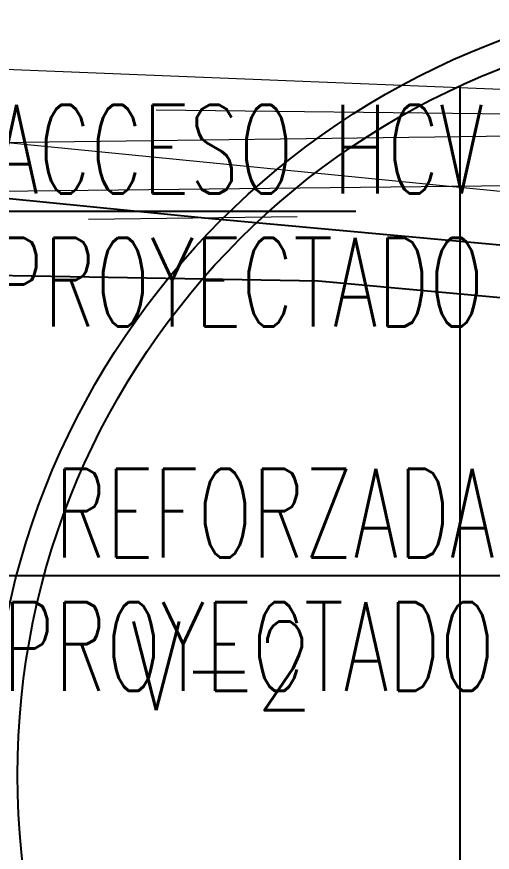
# Model space of a CAD drawing. Extents: x 350769 to 354978, y 6304672 to 6307963.
# Drawn here: x 352321.38 to 352326.73, y 6305681.57 to 6305690.99 of the extents above; entities that cross this region are included whole.
import ezdxf
from ezdxf import colors
from ezdxf.entities.mleader import LeaderData, LeaderLine
from ezdxf.math import Vec2, Vec3

# ---------------------------------------------------------------- set-up
doc = ezdxf.new("R2010")
doc.units = 0
doc.linetypes.add('CONTINUOS', pattern=[0])
doc.linetypes.add('PHANTOM', pattern=[23.500000000000004, 11.75, -2.35, 2.35, -2.35, 2.35, -2.35])
doc.layers.get('0').update_dxf_attribs({"linetype": 'CONTINUOUS'})
for name, color, linetype in [('02_Geo ext_Geometria', 2, 'CONTINUOUS'), ('03_Pav ext_Txt', 2, 'CONTINUOS'), ('1-CANAL', 150, 'PHANTOM'), ('3-CANAL_FDO', 4, 'CONTINUOUS'), ('C-TOPO-MAJR', 9, 'CONTINUOUS'), ('C-TOPO-MINR', 8, 'CONTINUOUS')]:
    doc.layers.add(name, color=color, linetype=linetype)
doc.layers.add('0_ASD_TOPOGRAFIA_ELEMENTOS', color=7, linetype='CONTINUOS', lineweight=5, true_color=0xbdbdbd)
doc.styles.add('ROMANS', font='romans.shx', dxfattribs={"width": 0.65})

# ---------------------------------------------------------------- blocks, each defined once
blk = doc.blocks.new('_Dot')
at = {"color": 0, "linetype": 'ByBlock', "lineweight": -2}
blk.add_line((-0.5, 0), (-1, 0), dxfattribs=at)
at = {"color": 0, "linetype": 'ByBlock', "const_width": 0.5}
blk.add_lwpolyline([(-0.25, 0, 1), (0.25, 0, 1)], format="xyb", close=True, dxfattribs=at)
blk = doc.blocks.new('TOPOGRAFIA')
at = {"layer": '1-CANAL', "color": 9, "lineweight": 0, "true_color": 0xbdbdbd, "flags": 128}
blk.add_lwpolyline([(390567.7874313023, 6302629.726968976), (390568.7933053895, 6302640.353335585), (390569.5032077534, 6302651.739498049), (390570.0332008278, 6302661.87335957), (390570.3404330171, 6302672.527824193), (390570.9200001349, 6302683.642022093), (390571.384708163, 6302692.93981492), (390572.2061159554, 6302702.089924714), (390572.4911869941, 6302712.167668533), (390573.1779492759, 6302721.781975037), (390573.7393864989, 6302732.321388364), (390574.4299854904, 6302741.484577057), (390575.2318416465, 6302752.552239127), (390575.3033121274, 6302758.185814543), (390573.0718522092, 6302758.74132029), (390565.7306851263, 6302762.630388798), (390558.7736197595, 6302762.051794397), (390549.0972438263, 6302759.460128947), (390540.0564672482, 6302756.523326629), (390530.9565013482, 6302754.645597783), (390519.8370799266, 6302751.495777589), (390509.6309874514, 6302748.296447442), (390499.7658168014, 6302744.711654834), (390490.2838859749, 6302741.390809639), (390477.5892842489, 6302736.730812964), (390469.6975374671, 6302733.786763078), (390460.922840216, 6302731.04175959), (390452.3741603993, 6302728.107143023), (390438.3112020066, 6302722.868802995), (390431.421505773, 6302718.408649321), (390419.910031545, 6302710.976514963), (390412.1170090893, 6302707.006767993), (390402.1056951403, 6302701.336033119), (390395.1174877917, 6302696.907447786), (390381.3164958543, 6302693.365161583), (390369.8657504217, 6302691.897814984), (390358.9765223805, 6302690.521562948), (390351.0031557964, 6302689.869098149), (390338.8414098619, 6302688.974114449), (390330.3867591236, 6302688.811354215), (390318.2927097257, 6302688.652388299), (390310.613291328, 6302688.120270764), (390310.0966855077, 6302689.408636947), (390318.1340116923, 6302689.995077741), (390330.169367404, 6302689.858938504), (390338.5919291744, 6302690.268239398), (390350.9108952207, 6302691.364751847), (390358.4407624329, 6302692.05226386), (390369.6017145591, 6302693.031150796), (390381.4940860869, 6302694.408472998), (390394.4537224108, 6302697.80910211), (390401.4405788163, 6302702.026682289), (390411.5171579461, 6302708.091430432), (390419.4322256915, 6302711.748199851), (390430.8220329043, 6302719.202269052), (390437.8233826728, 6302723.765662681), (390451.8779620916, 6302729.106148648), (390460.5971269256, 6302731.881037763), (390469.27789955, 6302734.631533471), (390477.2184978019, 6302737.628814306), (390489.9281447073, 6302742.228564467), (390499.3824119762, 6302745.507843718), (390509.311526916, 6302749.088620381), (390519.6202899409, 6302752.392333278), (390530.7225388255, 6302755.531424819), (390539.6539100038, 6302757.750874046), (390548.7099535126, 6302760.57842015), (390558.8510331797, 6302763.210711202), (390565.6364366974, 6302763.686018578), (390573.6013963479, 6302759.590018119), (390575.3387790531, 6302759.411405869), (390576.0819090702, 6302766.592510435), (390577.196, 6302775.886), (390577.943, 6302782.884), (390578.269, 6302790.103999999), (390579.967, 6302802.039), (390581.351, 6302810.062999999)], dxfattribs=at)
at = {"layer": '3-CANAL_FDO', "color": 9, "lineweight": 0, "true_color": 0xbdbdbd}
for points in [[(390539.9669453813, 6302757.246839472), (390530.8931815046, 6302755.255680233), (390519.7379387337, 6302752.054422399), (390509.5382901434, 6302748.882993441), (390499.4515921281, 6302745.329722673), (390490.0518097623, 6302742.017574055), (390477.3890763914, 6302737.28606229), (390469.4585409681, 6302734.355630087), (390460.8217469155, 6302731.603435782), (390452.0988043372, 6302728.779600486), (390438.1045519725, 6302723.58517494), (390431.0058174339, 6302718.998324828), (390419.7090932052, 6302711.48577009), (390411.5880502969, 6302707.706256089), (390401.6531214884, 6302701.807279434), (390394.6559481735, 6302697.506852642), (390381.6264312674, 6302694.051326316), (390369.77499048, 6302692.6063456), (390358.7536390098, 6302691.538230546), (390350.7969214902, 6302690.926506495), (390338.6541555718, 6302689.841197393), (390330.1536217942, 6302689.686166759), (390318.2747040863, 6302689.533785372), (390310.5033449296, 6302689.006128421)], [(390310.4686635279, 6302688.648634085), (390318.5221918582, 6302688.995787414), (390330.1737094285, 6302689.124776977), (390338.6399803791, 6302689.578389355), (390350.8962997452, 6302690.256843922), (390358.7202427536, 6302691.135710125), (390369.8714025814, 6302692.127754223), (390381.8171672742, 6302693.844271308), (390394.8729015145, 6302697.12435918), (390401.9070565613, 6302701.675230281), (390411.8353809763, 6302707.3472832), (390419.8658323607, 6302711.153239133), (390431.2165821096, 6302718.729944033), (390438.2534651091, 6302723.074745828), (390452.199739976, 6302728.333941427), (390460.8778005276, 6302731.291506314), (390469.5381945526, 6302734.01832265), (390477.4522720414, 6302736.983020527), (390490.2880618591, 6302741.59076854), (390499.5503868067, 6302745.064120317), (390509.6626692314, 6302748.653989417), (390519.8240214617, 6302751.87003215), (390530.9729621295, 6302754.926371789), (390540.1315247274, 6302756.904182736)]]:
    blk.add_lwpolyline(points, dxfattribs=at)
at = {"layer": 'C-TOPO-MAJR', "color": 9, "linetype": 'Continuous', "lineweight": 0, "true_color": 0xbdbdbd, "elevation": 677.5}
blk.add_lwpolyline([(390364.6587970041, 6302695.179238387), (390351.5248157467, 6302693.455523516), (390349.2577387139, 6302692.875862153), (390339.0051221301, 6302690.976877496), (390337.9999645898, 6302690.68194405), (390330.1863296614, 6302690.033895419), (390319.1934225944, 6302690.479104816), (390317.5981415107, 6302690.085548171), (390312.9671594063, 6302689.618080352), (390310.2258372888, 6302689.08654572), (390310.2314276177, 6302688.341883719), (390310.6420812096, 6302688.028460566), (390311.6510508954, 6302688.192178624), (390318.1476145402, 6302689.879990106), (390329.1434457792, 6302688.795012123), (390330.3143467315, 6302688.687629022), (390337.5373526689, 6302688.769405445), (390339.6385193389, 6302688.933266892), (390350.0379988934, 6302689.703589551), (390351.7942760698, 6302689.557878782), (390358.3281907625, 6302689.860908717)], dxfattribs=at)
at = {"layer": 'C-TOPO-MINR', "color": 9, "linetype": 'Continuous', "lineweight": -3, "true_color": 0xbdbdbd}
for points, elevation in [([(390354.2665264523, 6302688.585319204), (390347.0218830993, 6302689.186376129), (390341.9829600162, 6302688.813127005), (390333.7018913759, 6302688.167320128), (390329.9851990003, 6302688.125240996), (390323.492020992, 6302688.720729104), (390318.2231851901, 6302689.240614388), (390315.1102484436, 6302688.431871386), (390310.738046472, 6302687.722426467), (390308.9585475733, 6302689.080593465), (390308.954282202, 6302689.648763966), (390310.6818735265, 6302690.190523754), (390314.6210842189, 6302690.588161703), (390325.0790379897, 6302693.168144155), (390330.469036256, 6302692.949850863), (390334.3001865114, 6302693.267599478), (390341.5875786783, 6302695.405866955), (390345.6639202115, 6302696.160884952), (390352.8594255766, 6302698.000679712), (390356.9354887254, 6302698.535625706)], 677), ([(390329.6560512691, 6302687.562852972), (390324.7747628835, 6302688.010514992), (390317.8814441299, 6302688.129399014), (390315.8115955174, 6302688.224068122), (390310.8340117343, 6302687.416392368), (390307.685667529, 6302689.819303212), (390307.6849448249, 6302689.915571303), (390311.3320820656, 6302691.059286411), (390311.6440269271, 6302691.090775236), (390324.8102419355, 6302694.338887096), (390311.7381498856, 6302691.353477117), (390314.4941828839, 6302698.095793669), (390316.5562861991, 6302705.108257919), (390317.5510325203, 6302705.727926829), (390317.4247307692, 6302706.559699633), (390315.3881304347, 6302713.151130434), (390311.9718790322, 6302709.742145161), (390306.4111666667, 6302707.535696969), (390302.8802820513, 6302706.517478633), (390300.5870909091, 6302706.935581818), (390300.0930834697, 6302715.289409165)], 676.5)]:
    blk.add_lwpolyline(points, dxfattribs=dict(at, elevation=elevation))

msp = doc.modelspace()

# ---------------------------------------------------------------- linework, layer by layer
at = {"layer": '02_Geo ext_Geometria'}
msp.add_lwpolyline([(352326.3688162903, 6305690.209477472), (352326.3688162903, 6305674.667947338)], dxfattribs=at)
for radius in [8.850000000031127, 8.550000000031126]:
    msp.add_circle((352329.9350061715, 6305682.438712405), radius, dxfattribs=at)

# ---------------------------------------------------------------- texts
at = {"layer": '02_Geo ext_Geometria', "style": 'ROMANS', "width": 0.75}
msp.add_text('V-2', height=0.9999999999999998, dxfattribs=at).set_placement((352322.6578817219, 6305683.169117657))

# ---------------------------------------------------------------- leaders
at = {"layer": '03_Pav ext_Txt'}
ml = msp.add_multileader_mtext('Standard', dxfattribs=at)
ml.set_content('{\\C256;VEREDA HC REFORZADA\\PPROYECTADO}', color=2, style='ROMANS')
ml.set_leader_properties(color=7)
ml.set_arrow_properties(name='DOT')
ml.build(insert=Vec2(0, 0))
ml.multileader.update_dxf_attribs({"text_left_attachment_type": 6, "text_right_attachment_type": 6, "dogleg_length": 0.4164050059420628, "arrow_head_size": 0.5})
ctx = ml.context
ctx.base_point, ctx.char_height, ctx.arrow_head_size, ctx.landing_gap_size, ctx.plane_origin, ctx.plane_x_axis, ctx.plane_y_axis = Vec3(352319.793657146, 6305694.2849932, 2.61094697725156e-08), 1, 0.5, 0.05000000250530529, Vec3(352342.1752151444, 6305728.333704494, 1.122109507579188e-07), Vec3(1, 0, 5.672434878555774e-09), Vec3(6.806587941347077e-18, 1, -1.199941134111365e-09)
ctx.left_attachment, ctx.right_attachment, ctx.text_align_type = 6, 6, 2
notes = []
notes.append((ctx, [(0, (1, 1, 0), (352319.393689145, 6305694.2849932, 2.384067733364802e-08), (1, 0, 5.672434878555774e-09), 0.3999680009451639, [(0, [(352315.550720231, 6305689.842091137, 7.372891461697318e-09)], 0, [])])]))
ctx.mtext.insert, ctx.mtext.text_direction, ctx.mtext.width, ctx.mtext.alignment, ctx.mtext.line_spacing_factor, ctx.mtext.line_spacing_style, ctx.mtext.flow_direction, ctx.mtext.extrusion = Vec3(352326.7008000056, 6305695.4849932, 6.384985847981765e-08), Vec3(1, 0, 5.672434878555774e-09), 10.17368098323086, 3, 0.8999999999999998, 2, 5, Vec3(-5.672434878555774e-09, 1.19994113411135e-09, 1)
ml = msp.add_multileader_mtext('Standard', dxfattribs=at)
ml.set_content('{\\C256;ACCESO HCV\\PPROYECTADO}', color=2, style='ROMANS')
ml.set_leader_properties(color=7)
ml.set_arrow_properties(name='DOT')
ml.build(insert=Vec2(0, 0))
ml.multileader.update_dxf_attribs({"text_left_attachment_type": 6, "text_right_attachment_type": 6, "dogleg_length": 0.4164050059420628, "arrow_head_size": 0.5})
ctx = ml.context
ctx.base_point, ctx.char_height, ctx.arrow_head_size, ctx.landing_gap_size, ctx.plane_origin, ctx.plane_x_axis, ctx.plane_y_axis = Vec3(352319.4098419759, 6305688.796645231, 2.711042104358198e-08), 1, 0.5, 0.05000000250530529, Vec3(352341.8209249655, 6305723.819095843, 1.122109507579188e-07), Vec3(1, 0, 5.672434878555774e-09), Vec3(6.806587941347077e-18, 1, -1.199941134111365e-09)
ctx.left_attachment, ctx.right_attachment, ctx.text_align_type = 6, 6, 2
notes.append((ctx, [(0, (1, 1, 0), (352319.009873975, 6305688.796645231, 2.484162860471441e-08), (1, 0, 5.672434878555774e-09), 0.3999680009451639, [(0, [(352315.1964300521, 6305685.327482485, 7.372891461697318e-09)], 0, [])])]))
ctx.mtext.insert, ctx.mtext.text_direction, ctx.mtext.width, ctx.mtext.alignment, ctx.mtext.line_spacing_factor, ctx.mtext.line_spacing_style, ctx.mtext.flow_direction, ctx.mtext.extrusion = Vec3(352326.638413407, 6305689.996645231, 6.667409239041983e-08), Vec3(1, 0, 5.672434878555774e-09), 10.17368098323086, 3, 0.8999999999999998, 2, 5, Vec3(-5.672434878555774e-09, 1.19994113411135e-09, 1)
ml = msp.add_multileader_mtext('Standard', dxfattribs=at)
ml.set_content('{\\C256;VEREDA HC REFORZADA\\PPROYECTADO}', color=2, style='ROMANS')
ml.set_leader_properties(color=7)
ml.set_arrow_properties(name='DOT')
ml.build(insert=Vec2(0, 0))
ml.multileader.update_dxf_attribs({"text_left_attachment_type": 6, "text_right_attachment_type": 6, "dogleg_length": 0.4164050059420628, "arrow_head_size": 0.5})
ctx = ml.context
ctx.base_point, ctx.char_height, ctx.arrow_head_size, ctx.landing_gap_size, ctx.plane_origin, ctx.plane_x_axis, ctx.plane_y_axis = Vec3(352319.852483675, 6305684.690624873, 2.61094697725156e-08), 1, 0.5, 0.05000000250530529, Vec3(352342.2340416734, 6305718.739336167, 1.122109507579188e-07), Vec3(1, 0, 5.672434878555774e-09), Vec3(6.806587941347077e-18, 1, -1.199941134111365e-09)
ctx.left_attachment, ctx.right_attachment, ctx.text_align_type = 6, 6, 2
notes.append((ctx, [(0, (1, 1, 0), (352319.4525156741, 6305684.690624873, 2.384067733364802e-08), (1, 0, 5.672434878555774e-09), 0.3999680009451639, [(0, [(352315.3423408587, 6305683.114390674, 2.417350699836985e-09)], 0, [])])]))
ctx.mtext.insert, ctx.mtext.text_direction, ctx.mtext.width, ctx.mtext.alignment, ctx.mtext.line_spacing_factor, ctx.mtext.line_spacing_style, ctx.mtext.flow_direction, ctx.mtext.extrusion = Vec3(352326.7596265347, 6305685.890624873, 6.384985847981765e-08), Vec3(1, 0, 5.672434878555774e-09), 10.17368098323086, 3, 0.8999999999999998, 2, 5, Vec3(-5.672434878555774e-09, 1.19994113411135e-09, 1)
for ctx, leaders in notes:
    for number, flags, end, landing, length, lines in leaders:
        leader = LeaderData()
        leader.index, (leader.has_last_leader_line, leader.has_dogleg_vector, leader.attachment_direction) = number, flags
        leader.last_leader_point, leader.dogleg_vector, leader.dogleg_length = Vec3(end), Vec3(landing), length
        for number, points, colour, breaks in lines:
            line = LeaderLine()
            line.index, line.vertices, line.color, line.breaks = number, Vec3.list(points), colors.encode_raw_color(colour), breaks
            leader.lines.append(line)
        ctx.leaders.append(leader)

# ---------------------------------------------------------------- next in the draw order: block references
at = {"layer": '0_ASD_TOPOGRAFIA_ELEMENTOS', "color": 30, "true_color": 0xf26507}
msp.add_blockref('TOPOGRAFIA', (-38000, 3000), dxfattribs=at)

doc.saveas('drawing.dxf')
